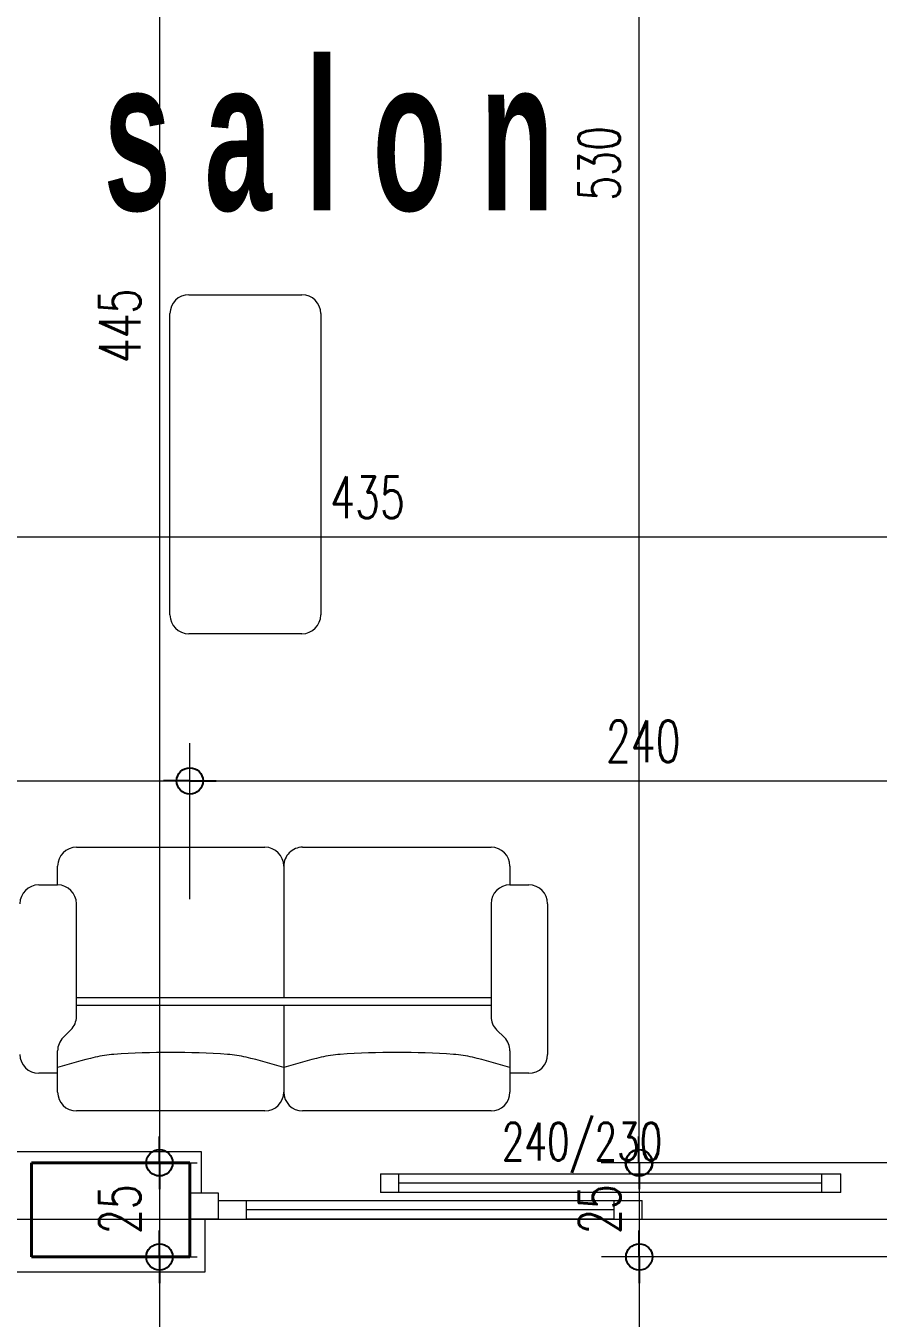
# Model space of a CAD drawing. Header units: millimetres. Extents: x 2016.56 to 2021.8, y 13721.83 to 13722.48.
# Drawn here: x 2017.2052 to 2017.2504, y 13722.0365 to 13722.1051 of the extents above; entities that cross this region are included whole.
import ezdxf

# ---------------------------------------------------------------- set-up
doc = ezdxf.new("R2010")
doc.units = ezdxf.units.MM
doc.linetypes.add('ACAD_ISO04W100', pattern=[30, 24, -3, 0, -3])
doc.layers.get('0').update_dxf_attribs({"lineweight": 20})
for name, color, linetype, lineweight in [('aks', 1, 'Continuous', 9), ('DH', 7, 'Continuous', 20), ('DUVAR', 4, 'Continuous', 40), ('DV', 7, 'Continuous', 20), ('PENCERE', 3, 'Continuous', 13), ('SIVA', 7, 'Continuous', 20), ('TEFRİŞ', 11, 'Continuous', 9), ('TEXT', 7, 'Continuous', 20)]:
    doc.layers.add(name, color=color, linetype=linetype, lineweight=lineweight)
doc.styles.get("Standard").update_dxf_attribs({"font": 'txt.shx', "width": 0.7, "height": 11})
doc.styles.add('style1', font='swisscbo.ttf', dxfattribs={"width": 0.75, "height": 11})

msp = doc.modelspace()

# ---------------------------------------------------------------- linework, layer by layer
at = {"color": 0, "lineweight": -2}
for p, q in [((2017.213898, 13722.06506), (2017.212498, 13722.06506)), ((2017.213898, 13722.06506), (2017.215298, 13722.06506)), ((2017.212287, 13722.044789), (2017.212287, 13722.046189)), ((2017.237719, 13722.044789), (2017.237719, 13722.046189)), ((2017.212287, 13722.044789), (2017.212287, 13722.043389)), ((2017.237741, 13722.044789), (2017.237741, 13722.043389)), ((2017.212287, 13722.039789), (2017.212287, 13722.041189)), ((2017.237741, 13722.039789), (2017.237741, 13722.041189)), ((2017.212287, 13722.039789), (2017.212287, 13722.038389)), ((2017.237741, 13722.039789), (2017.237741, 13722.038389))]:
    msp.add_line(p, q, dxfattribs=at)
for p, q in [((2017.207883, 13722.06154), (2017.217883, 13722.06154)), ((2017.219883, 13722.06154), (2017.229883, 13722.06154)), ((2017.206883, 13722.05954), (2017.206883, 13722.06054)), ((2017.218883, 13722.06054), (2017.218883, 13722.05354)), ((2017.230883, 13722.06054), (2017.230883, 13722.05954)), ((2017.205883, 13722.05954), (2017.206883, 13722.05954)), ((2017.230883, 13722.05954), (2017.231883, 13722.05954)), ((2017.207883, 13722.052555), (2017.207883, 13722.05854)), ((2017.229883, 13722.05854), (2017.229883, 13722.052555)), ((2017.232883, 13722.05854), (2017.232883, 13722.05054)), ((2017.218883, 13722.05354), (2017.207883, 13722.05354)), ((2017.229883, 13722.05354), (2017.218883, 13722.05354)), ((2017.218883, 13722.05314), (2017.207883, 13722.05314)), ((2017.229883, 13722.05314), (2017.218883, 13722.05314)), ((2017.218883, 13722.05314), (2017.218883, 13722.04854)), ((2017.20759, 13722.051848), (2017.207176, 13722.051433)), ((2017.230176, 13722.051848), (2017.23059, 13722.051433)), ((2017.206883, 13722.04854), (2017.206883, 13722.050726)), ((2017.230883, 13722.050726), (2017.230883, 13722.04854)), ((2017.206883, 13722.04954), (2017.205883, 13722.04954)), ((2017.231883, 13722.04954), (2017.230883, 13722.04954)), ((2017.217883, 13722.04754), (2017.207883, 13722.04754)), ((2017.229883, 13722.04754), (2017.219883, 13722.04754))]:
    msp.add_line(p, q)
for centre in [(2017.213898, 13722.06506), (2017.213898, 13722.06506), (2017.212287, 13722.044789), (2017.212287, 13722.044789), (2017.237719, 13722.044789), (2017.237741, 13722.044789), (2017.212287, 13722.039789), (2017.212287, 13722.039789), (2017.237741, 13722.039789), (2017.237741, 13722.039789)]:
    msp.add_circle(centre, 0.0007, dxfattribs=at)
for centre, radius, start, end in [((2017.207883, 13722.06054), 0.001, 90, 180), ((2017.217883, 13722.06054), 0.001, 0, 90), ((2017.219883, 13722.06054), 0.001, 90, 180.00112), ((2017.229883, 13722.06054), 0.001, 0, 90), ((2017.205883, 13722.05854), 0.001, 90, 180), ((2017.206883, 13722.05854), 0.001, 0, 90), ((2017.230883, 13722.05854), 0.001, 90, 180), ((2017.231883, 13722.05854), 0.001, 0, 90), ((2017.206883, 13722.052555), 0.001, 315, 0), ((2017.230883, 13722.052555), 0.001, 180, 225), ((2017.207883, 13722.050726), 0.001, 135, 180), ((2017.229883, 13722.050726), 0.001, 0, 45), ((2017.205883, 13722.05054), 0.001, 180, 270), ((2017.214953, 13722.024525), 0.026569, 103.22434, 107.6823), ((2017.210323, 13722.044224), 0.006332, 94.08541, 103.22434), ((2017.212883, 13722.00839), 0.042258, 90, 94.08541), ((2017.212883, 13722.00839), 0.042258, 85.91459, 90), ((2017.215442, 13722.044224), 0.006332, 76.77566, 85.91459), ((2017.210813, 13722.024525), 0.026569, 72.3177, 76.77566), ((2017.226953, 13722.024525), 0.026569, 103.22434, 107.6823), ((2017.222323, 13722.044224), 0.006332, 94.08541, 103.22434), ((2017.224883, 13722.00839), 0.042258, 90, 94.08541), ((2017.224883, 13722.00839), 0.042258, 85.91459, 90), ((2017.227442, 13722.044224), 0.006332, 76.77566, 85.91459), ((2017.222813, 13722.024525), 0.026569, 72.3177, 76.77566), ((2017.231883, 13722.05054), 0.001, 270, 0), ((2017.207883, 13722.04854), 0.001, 180, 270), ((2017.217883, 13722.04854), 0.001, 270, 0), ((2017.219883, 13722.04854), 0.001, 180, 270), ((2017.229883, 13722.04854), 0.001, 270, 0)]:
    msp.add_arc(centre, radius, start, end)
at = {"layer": 'aks', "linetype": 'ACAD_ISO04W100', "ltscale": 2}
msp.add_line((2017.135878, 13722.041789), (2017.599918, 13722.041789), dxfattribs=at)
at = {"layer": 'DH'}
for p, q in [((2017.181298, 13722.078015), (2017.265498, 13722.078015)), ((2017.181298, 13722.06506), (2017.212498, 13722.06506)), ((2017.215298, 13722.06506), (2017.260498, 13722.06506))]:
    msp.add_line(p, q, dxfattribs=at)
at = {"layer": 'DH', "lineweight": 20}
msp.add_line((2017.213898, 13722.058789), (2017.213898, 13722.06706), dxfattribs=at)
msp.add_line((2017.213898, 13722.058789), (2017.213898, 13722.06706), dxfattribs=at)
at = {"layer": 'DUVAR'}
for p, q in [((2017.205498, 13722.044789), (2017.205498, 13722.039789)), ((2017.205498, 13722.044789), (2017.213898, 13722.044789)), ((2017.205498, 13722.044789), (2017.205498, 13722.039789)), ((2017.205498, 13722.044789), (2017.213898, 13722.044789)), ((2017.213898, 13722.039789), (2017.213898, 13722.044789)), ((2017.213898, 13722.039789), (2017.213898, 13722.044789)), ((2017.205498, 13722.039789), (2017.213898, 13722.039789)), ((2017.205498, 13722.039789), (2017.213898, 13722.039789))]:
    msp.add_line(p, q, dxfattribs=at)
at = {"layer": 'DV'}
for p, q in [((2017.237719, 13722.14939), (2017.237719, 13722.046189)), ((2017.212287, 13722.132389), (2017.212287, 13722.046189)), ((2017.212287, 13722.043389), (2017.212287, 13722.041189)), ((2017.237741, 13722.043389), (2017.237741, 13722.041189)), ((2017.212287, 13722.038389), (2017.212287, 13721.999189)), ((2017.237741, 13722.038389), (2017.237741, 13721.999189))]:
    msp.add_line(p, q, dxfattribs=at)
at = {"layer": 'DV', "lineweight": 20}
for p, q in [((2017.211671, 13722.044789), (2017.214287, 13722.044789)), ((2017.211671, 13722.044789), (2017.214287, 13722.044789)), ((2017.273876, 13722.044789), (2017.235719, 13722.044789)), ((2017.257898, 13722.044789), (2017.235741, 13722.044789)), ((2017.210296, 13722.039789), (2017.214287, 13722.039789)), ((2017.210296, 13722.039789), (2017.214287, 13722.039789)), ((2017.257898, 13722.039789), (2017.235741, 13722.039789)), ((2017.257898, 13722.039789), (2017.235741, 13722.039789))]:
    msp.add_line(p, q, dxfattribs=at)
at = {"layer": 'PENCERE'}
for p, q in [((2017.224014, 13722.044204), (2017.248437, 13722.044204)), ((2017.224014, 13722.044204), (2017.248437, 13722.044204)), ((2017.248437, 13722.043204), (2017.248437, 13722.044204)), ((2017.248437, 13722.043204), (2017.248437, 13722.044204)), ((2017.213898, 13722.043189), (2017.215398, 13722.043189)), ((2017.213898, 13722.043189), (2017.215398, 13722.043189)), ((2017.215398, 13722.043189), (2017.215398, 13722.041789)), ((2017.215398, 13722.043189), (2017.215398, 13722.041789)), ((2017.248437, 13722.043204), (2017.224014, 13722.043204)), ((2017.248437, 13722.043204), (2017.224014, 13722.043204)), ((2017.247438, 13722.043704), (2017.224994, 13722.043704)), ((2017.247438, 13722.043704), (2017.224994, 13722.043704)), ((2017.215398, 13722.042789), (2017.216898, 13722.042789)), ((2017.215398, 13722.042789), (2017.215398, 13722.041789)), ((2017.215398, 13722.042789), (2017.216898, 13722.042789)), ((2017.215398, 13722.042789), (2017.215398, 13722.041789)), ((2017.216898, 13722.042789), (2017.236398, 13722.042789)), ((2017.216898, 13722.041789), (2017.216898, 13722.042789)), ((2017.216898, 13722.042789), (2017.236398, 13722.042789)), ((2017.216898, 13722.041789), (2017.216898, 13722.042789)), ((2017.236398, 13722.042789), (2017.236398, 13722.041789)), ((2017.236398, 13722.042789), (2017.237898, 13722.042789)), ((2017.236398, 13722.042789), (2017.236398, 13722.041789)), ((2017.236398, 13722.042789), (2017.237898, 13722.042789)), ((2017.237898, 13722.041789), (2017.237898, 13722.042789)), ((2017.237898, 13722.041789), (2017.237898, 13722.042789)), ((2017.236398, 13722.042289), (2017.216898, 13722.042289)), ((2017.236398, 13722.042289), (2017.216898, 13722.042289)), ((2017.215398, 13722.041789), (2017.213898, 13722.041789)), ((2017.215398, 13722.041789), (2017.213898, 13722.041789)), ((2017.215398, 13722.041789), (2017.216898, 13722.041789)), ((2017.215398, 13722.041789), (2017.216898, 13722.041789)), ((2017.236398, 13722.041789), (2017.216898, 13722.041789)), ((2017.236398, 13722.041789), (2017.216898, 13722.041789)), ((2017.236398, 13722.041789), (2017.237898, 13722.041789)), ((2017.236398, 13722.041789), (2017.237898, 13722.041789))]:
    msp.add_line(p, q, dxfattribs=at)
at = {"layer": 'PENCERE', "extrusion": (-2.96739e-20, 1.22461e-16, -1)}
for p, q in [((2017.224014, 13722.044204), (2017.224014, 13722.043204)), ((2017.224014, 13722.044204), (2017.224014, 13722.043204)), ((2017.224994, 13722.043204), (2017.224993, 13722.044204)), ((2017.224994, 13722.043204), (2017.224993, 13722.044204)), ((2017.247438, 13722.043204), (2017.247437, 13722.044204)), ((2017.247438, 13722.043204), (2017.247437, 13722.044204))]:
    msp.add_line(p, q, dxfattribs=at)
at = {"layer": 'SIVA'}
for p, q in [((2017.180498, 13722.045389), (2017.214498, 13722.045389)), ((2017.214498, 13722.045389), (2017.214498, 13722.043189)), ((2017.214698, 13722.041789), (2017.214698, 13722.038989)), ((2017.214698, 13722.038989), (2017.175098, 13722.038989))]:
    msp.add_line(p, q, dxfattribs=at)
at = {"layer": 'TEFRİŞ'}
for p, q in [((2017.213845, 13722.090872), (2017.219845, 13722.090872)), ((2017.212845, 13722.073872), (2017.212845, 13722.089872)), ((2017.220845, 13722.089872), (2017.220845, 13722.073872)), ((2017.219845, 13722.072872), (2017.213845, 13722.072872))]:
    msp.add_line(p, q, dxfattribs=at)
for centre, start, end in [((2017.213845, 13722.089872), 90, 180), ((2017.219845, 13722.089872), 0, 90), ((2017.213845, 13722.073872), 180, 270), ((2017.219845, 13722.073872), 270, 0)]:
    msp.add_arc(centre, 0.001, start, end, dxfattribs=at)

# ---------------------------------------------------------------- texts
at = {"layer": 'DH', "width": 0.7}
for s, p in [('435', (2017.221345, 13722.079015)), ('240', (2017.235973, 13722.06606))]:
    msp.add_text(s, height=0.0022, dxfattribs=at).set_placement(p)
at = {"layer": 'DV', "width": 0.7}
for s, p in [('530', (2017.236719, 13722.095865)), ('445', (2017.211287, 13722.087236)), ('25', (2017.211287, 13722.041006)), ('25', (2017.236741, 13722.041006))]:
    msp.add_text(s, height=0.0022, rotation=90, dxfattribs=at).set_placement(p)
at = {"layer": 'TEXT', "style": 'style1', "width": 0.7}
msp.add_text('s a l o n', height=0.008, dxfattribs=at).set_placement((2017.209328, 13722.095349))
at = {"layer": 'TEXT', "width": 0.7}
msp.add_text('240/230', height=0.002, dxfattribs=at).set_placement((2017.230449, 13722.044914))

doc.saveas('drawing.dxf')
